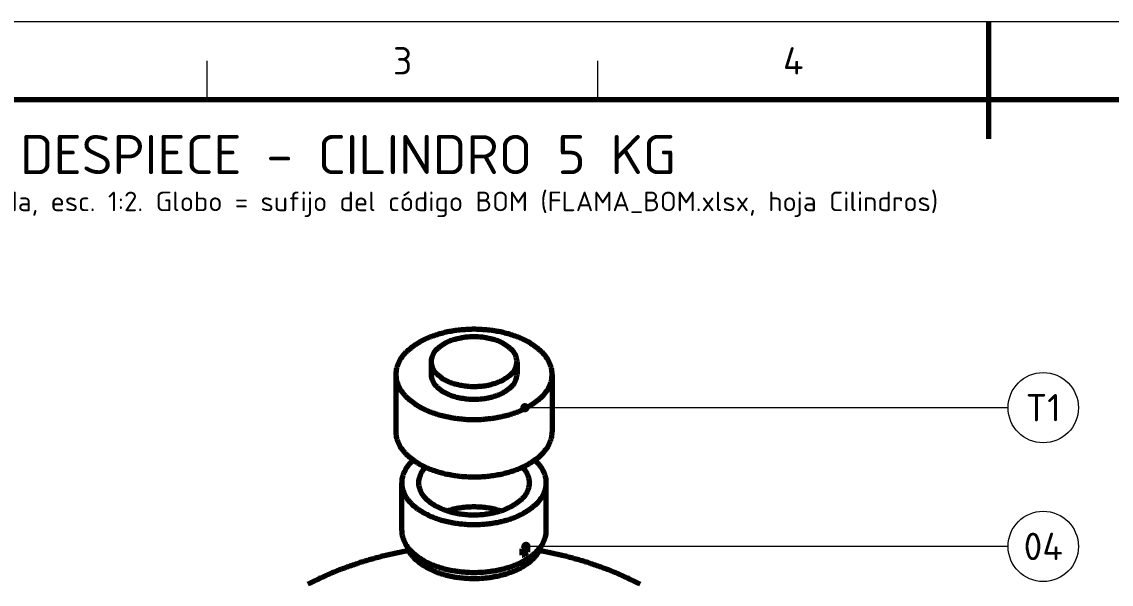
# Model space of a CAD drawing. Header units: millimetres. Extents: x 0 to 420, y 0 to 297.
# Drawn here: x 86.2 to 225.7, y 225 to 297 of the extents above; entities that cross this region are included whole.
import ezdxf
from ezdxf.enums import TextEntityAlignment as Align

# ---------------------------------------------------------------- set-up
doc = ezdxf.new("R2010")
doc.units = ezdxf.units.MM
for name, color, linetype, lineweight in [('01-VISIBLE', 7, 'CONTINUOUS', 70), ('06-TEXTO', 7, 'CONTINUOUS', 25), ('07-RECUADRO', 7, 'CONTINUOUS', 70), ('08-FINA', 5, 'CONTINUOUS', 18)]:
    doc.layers.add(name, color=color, linetype=linetype, lineweight=lineweight)
doc.styles.add('ISO3098', font='isocpeur.ttf')

msp = doc.modelspace()

# ---------------------------------------------------------------- hatches: boundary and pattern name
at = {"layer": '08-FINA'}
h = msp.add_hatch(color=7, dxfattribs=at)
h.dxf.hatch_style = 1
edge = h.paths.add_edge_path()
edge.add_arc((150.65, 247.59), 0.6, 0, 360)
h = msp.add_hatch(color=7, dxfattribs=at)
h.dxf.hatch_style = 1
edge = h.paths.add_edge_path()
edge.add_arc((150.79, 229.83), 0.6, 0, 360)

# ---------------------------------------------------------------- linework, layer by layer
at = {"layer": '01-VISIBLE'}
for p, q in [((138.64, 253.49), (138.64, 251.85)), ((149.64, 253.49), (149.64, 251.85)), ((134.14, 251.85), (134.14, 244.5)), ((154.14, 251.85), (154.14, 244.5)), ((134.89, 231.85), (134.89, 237.97)), ((153.39, 231.85), (153.39, 237.97)), ((150.31, 228.69), (150.31, 229.51)), ((150.31, 229.09), (150.68, 229.3)), ((150.68, 229.3), (150.68, 229.71)), ((150.68, 229.3), (151.02, 229.1)), ((151.02, 229.1), (151.02, 229.92))]:
    msp.add_line(p, q, dxfattribs=at)
for points in [[(154.14, 251.85), (154.13, 252.05), (154.11, 252.25), (154.08, 252.45), (154.04, 252.65), (153.99, 252.84), (153.93, 253.03), (153.85, 253.22), (153.77, 253.4), (153.68, 253.58), (153.58, 253.75), (153.47, 253.92), (153.36, 254.08), (153.24, 254.24), (153.11, 254.4), (152.98, 254.55), (152.84, 254.69), (152.7, 254.83), (152.55, 254.97), (152.4, 255.1), (152.25, 255.23), (152.09, 255.35), (151.93, 255.47), (151.76, 255.59), (151.6, 255.7), (151.43, 255.8), (151.26, 255.91), (151.08, 256.01), (150.91, 256.1), (150.73, 256.19), (150.55, 256.28), (150.37, 256.37), (150.19, 256.45), (150, 256.53), (149.82, 256.6), (149.63, 256.68), (149.44, 256.75), (149.25, 256.81), (149.06, 256.88), (148.87, 256.94), (148.68, 257), (148.49, 257.05), (148.3, 257.1), (148.1, 257.15), (147.91, 257.2), (147.71, 257.24), (147.52, 257.29), (147.32, 257.33), (147.12, 257.36), (146.93, 257.4), (146.73, 257.43), (146.53, 257.46), (146.33, 257.49), (146.13, 257.51), (145.93, 257.53), (145.74, 257.55), (145.54, 257.57), (145.34, 257.58), (145.14, 257.6), (144.94, 257.61), (144.74, 257.62), (144.54, 257.62), (144.34, 257.63), (144.14, 257.63), (143.94, 257.63), (143.74, 257.62), (143.54, 257.62), (143.34, 257.61), (143.14, 257.6), (142.94, 257.58), (142.74, 257.57), (142.54, 257.55), (142.34, 257.53), (142.14, 257.51), (141.94, 257.49), (141.74, 257.46), (141.54, 257.43), (141.35, 257.4), (141.15, 257.36), (140.95, 257.33), (140.76, 257.29), (140.56, 257.24), (140.37, 257.2), (140.17, 257.15), (139.98, 257.1), (139.78, 257.05), (139.59, 257), (139.4, 256.94), (139.21, 256.88), (139.02, 256.81), (138.83, 256.75), (138.64, 256.68), (138.46, 256.6), (138.27, 256.53), (138.09, 256.45), (137.9, 256.37), (137.72, 256.28), (137.54, 256.19), (137.37, 256.1), (137.19, 256.01), (137.02, 255.91), (136.84, 255.8), (136.68, 255.7), (136.51, 255.59), (136.34, 255.47), (136.18, 255.35), (136.03, 255.23), (135.87, 255.1), (135.72, 254.97), (135.57, 254.83), (135.43, 254.69), (135.29, 254.55), (135.16, 254.4), (135.03, 254.24), (134.91, 254.08), (134.8, 253.92), (134.69, 253.75), (134.59, 253.58), (134.5, 253.4), (134.42, 253.22), (134.35, 253.03), (134.28, 252.84), (134.23, 252.65), (134.19, 252.45), (134.16, 252.25), (134.14, 252.05), (134.14, 251.85)], [(149.64, 253.49), (149.63, 253.69), (149.59, 253.89), (149.54, 254.08), (149.47, 254.27), (149.38, 254.45), (149.27, 254.62), (149.16, 254.78), (149.03, 254.94), (148.89, 255.08), (148.74, 255.22), (148.59, 255.35), (148.43, 255.47), (148.26, 255.58), (148.09, 255.69), (147.92, 255.79), (147.74, 255.88), (147.56, 255.97), (147.38, 256.05), (147.19, 256.13), (147, 256.2), (146.81, 256.26), (146.62, 256.32), (146.42, 256.37), (146.23, 256.42), (146.03, 256.47), (145.84, 256.51), (145.64, 256.54), (145.44, 256.57), (145.24, 256.6), (145.04, 256.62), (144.84, 256.64), (144.64, 256.65), (144.44, 256.66), (144.24, 256.66), (144.04, 256.66), (143.84, 256.66), (143.63, 256.65), (143.43, 256.64), (143.23, 256.62), (143.03, 256.6), (142.83, 256.57), (142.64, 256.54), (142.44, 256.51), (142.24, 256.47), (142.04, 256.42), (141.85, 256.37), (141.66, 256.32), (141.46, 256.26), (141.27, 256.2), (141.08, 256.13), (140.9, 256.05), (140.71, 255.97), (140.53, 255.88), (140.35, 255.79), (140.18, 255.69), (140.01, 255.58), (139.84, 255.47), (139.68, 255.35), (139.53, 255.22), (139.38, 255.08), (139.24, 254.94), (139.12, 254.78), (139, 254.62), (138.89, 254.45), (138.81, 254.27), (138.73, 254.08), (138.68, 253.89), (138.65, 253.69), (138.64, 253.49)], [(138.64, 253.49), (138.65, 253.28), (138.68, 253.08), (138.74, 252.89), (138.81, 252.7), (138.9, 252.52), (139.01, 252.34), (139.13, 252.18), (139.26, 252.02), (139.4, 251.88), (139.55, 251.74), (139.7, 251.61), (139.87, 251.49), (140.03, 251.37), (140.21, 251.26), (140.38, 251.16), (140.56, 251.07), (140.75, 250.99), (140.93, 250.9), (141.12, 250.83), (141.31, 250.76), (141.51, 250.7), (141.7, 250.64), (141.9, 250.59), (142.1, 250.54), (142.3, 250.49), (142.49, 250.46), (142.7, 250.42), (142.9, 250.39), (143.1, 250.37), (143.3, 250.35), (143.5, 250.33), (143.71, 250.32), (143.91, 250.31), (144.11, 250.31), (144.32, 250.31), (144.52, 250.32), (144.72, 250.33), (144.93, 250.34), (145.13, 250.36), (145.33, 250.39), (145.53, 250.41), (145.73, 250.45), (145.93, 250.48), (146.13, 250.53), (146.33, 250.57), (146.52, 250.63), (146.72, 250.68), (146.91, 250.75), (147.1, 250.81), (147.29, 250.89), (147.48, 250.97), (147.67, 251.05), (147.85, 251.14), (148.03, 251.24)], [(148.03, 251.24), (148.2, 251.35), (148.37, 251.46), (148.54, 251.58), (148.7, 251.72), (148.85, 251.85), (149, 252), (149.13, 252.16), (149.26, 252.33), (149.37, 252.5), (149.46, 252.69), (149.53, 252.88), (149.59, 253.08), (149.62, 253.28), (149.64, 253.49)], [(134.14, 251.85), (134.14, 251.65), (134.16, 251.45), (134.19, 251.25), (134.23, 251.05), (134.29, 250.86), (134.35, 250.67), (134.42, 250.48), (134.51, 250.3), (134.6, 250.12), (134.7, 249.94), (134.81, 249.77), (134.92, 249.61), (135.05, 249.45), (135.17, 249.29), (135.31, 249.14), (135.45, 249), (135.59, 248.85), (135.74, 248.72), (135.89, 248.59), (136.05, 248.46), (136.21, 248.34), (136.37, 248.22), (136.54, 248.1), (136.7, 247.99), (136.88, 247.88), (137.05, 247.78), (137.22, 247.68), (137.4, 247.59), (137.58, 247.49), (137.76, 247.4), (137.94, 247.32), (138.13, 247.24), (138.31, 247.16), (138.5, 247.08), (138.69, 247.01), (138.88, 246.94), (139.07, 246.88), (139.26, 246.81), (139.45, 246.75), (139.65, 246.69), (139.84, 246.64), (140.04, 246.59), (140.23, 246.54), (140.43, 246.49), (140.62, 246.45), (140.82, 246.41), (141.02, 246.37), (141.22, 246.33), (141.42, 246.3), (141.62, 246.27), (141.82, 246.24), (142.02, 246.21), (142.22, 246.19), (142.42, 246.17), (142.62, 246.15), (142.82, 246.13), (143.02, 246.12), (143.22, 246.1), (143.42, 246.09), (143.62, 246.09), (143.82, 246.08), (144.03, 246.08), (144.23, 246.08), (144.43, 246.08), (144.63, 246.09), (144.83, 246.09), (145.03, 246.1), (145.24, 246.11), (145.44, 246.13), (145.64, 246.15), (145.84, 246.16), (146.04, 246.19), (146.24, 246.21), (146.44, 246.23), (146.64, 246.26), (146.84, 246.29), (147.04, 246.33), (147.23, 246.36), (147.43, 246.4), (147.63, 246.44), (147.83, 246.49), (148.02, 246.53), (148.22, 246.58), (148.41, 246.63), (148.61, 246.69), (148.8, 246.75), (148.99, 246.81), (149.18, 246.87), (149.38, 246.94), (149.56, 247), (149.75, 247.08), (149.94, 247.15), (150.13, 247.23), (150.31, 247.31), (150.49, 247.4), (150.67, 247.48), (150.85, 247.58), (151.03, 247.67), (151.21, 247.77)], [(138.64, 251.85), (138.65, 251.65), (138.68, 251.45), (138.74, 251.25), (138.81, 251.06), (138.9, 250.88), (139.01, 250.71), (139.13, 250.54), (139.26, 250.39), (139.4, 250.24), (139.55, 250.1), (139.7, 249.97), (139.87, 249.85), (140.03, 249.74), (140.21, 249.63), (140.38, 249.53), (140.56, 249.44), (140.75, 249.35), (140.93, 249.27), (141.12, 249.2), (141.31, 249.13), (141.51, 249.06), (141.7, 249.01), (141.9, 248.95), (142.1, 248.9), (142.3, 248.86), (142.49, 248.82), (142.7, 248.79), (142.9, 248.76), (143.1, 248.73), (143.3, 248.71), (143.5, 248.7), (143.71, 248.69), (143.91, 248.68), (144.11, 248.68), (144.32, 248.68), (144.52, 248.69), (144.72, 248.7), (144.93, 248.71), (145.13, 248.73), (145.33, 248.75), (145.53, 248.78), (145.73, 248.81), (145.93, 248.85), (146.13, 248.89), (146.33, 248.94), (146.52, 248.99), (146.72, 249.05), (146.91, 249.11), (147.1, 249.18), (147.29, 249.25), (147.48, 249.33), (147.67, 249.42), (147.85, 249.51), (148.03, 249.61)], [(148.03, 249.61), (148.2, 249.71), (148.37, 249.83), (148.54, 249.95), (148.7, 250.08), (148.85, 250.22), (149, 250.37), (149.13, 250.53), (149.26, 250.69), (149.37, 250.87), (149.46, 251.05), (149.53, 251.24), (149.59, 251.44), (149.62, 251.65), (149.64, 251.85)], [(151.21, 247.77), (151.38, 247.87), (151.55, 247.98), (151.72, 248.09), (151.89, 248.21), (152.05, 248.33), (152.21, 248.45), (152.37, 248.58), (152.52, 248.71), (152.67, 248.85), (152.82, 248.99), (152.96, 249.13), (153.09, 249.28), (153.22, 249.44), (153.34, 249.6), (153.46, 249.77), (153.57, 249.94), (153.67, 250.11), (153.76, 250.29), (153.85, 250.48), (153.92, 250.66), (153.99, 250.86), (154.04, 251.05), (154.08, 251.25), (154.11, 251.45), (154.13, 251.65), (154.14, 251.85)], [(134.14, 244.5), (134.14, 244.3), (134.16, 244.1), (134.19, 243.9), (134.23, 243.71), (134.29, 243.51), (134.35, 243.32), (134.42, 243.13), (134.51, 242.95), (134.6, 242.77), (134.7, 242.59), (134.81, 242.42), (134.92, 242.26), (135.05, 242.1), (135.17, 241.94), (135.31, 241.79), (135.45, 241.65), (135.59, 241.51), (135.74, 241.37), (135.89, 241.24), (136.05, 241.11), (136.21, 240.99), (136.37, 240.87), (136.54, 240.75), (136.7, 240.64), (136.88, 240.54), (137.05, 240.43), (137.22, 240.33), (137.4, 240.24), (137.58, 240.14), (137.76, 240.06), (137.94, 239.97), (138.13, 239.89), (138.31, 239.81), (138.5, 239.74), (138.69, 239.66), (138.88, 239.59), (139.07, 239.53), (139.26, 239.46), (139.45, 239.4), (139.65, 239.35), (139.84, 239.29), (140.04, 239.24), (140.23, 239.19), (140.43, 239.14), (140.62, 239.1), (140.82, 239.06), (141.02, 239.02), (141.22, 238.98), (141.42, 238.95), (141.62, 238.92), (141.82, 238.89), (142.02, 238.86), (142.22, 238.84), (142.42, 238.82), (142.62, 238.8), (142.82, 238.78), (143.02, 238.77), (143.22, 238.76), (143.42, 238.75), (143.62, 238.74), (143.82, 238.73), (144.03, 238.73), (144.23, 238.73), (144.43, 238.73), (144.63, 238.74), (144.83, 238.75), (145.03, 238.75), (145.24, 238.77), (145.44, 238.78), (145.64, 238.8), (145.84, 238.82), (146.04, 238.84), (146.24, 238.86), (146.44, 238.89), (146.64, 238.91), (146.84, 238.95), (147.04, 238.98), (147.23, 239.02), (147.43, 239.05), (147.63, 239.09), (147.83, 239.14), (148.02, 239.19), (148.22, 239.23), (148.41, 239.29), (148.61, 239.34), (148.8, 239.4), (148.99, 239.46), (149.18, 239.52), (149.38, 239.59), (149.56, 239.66), (149.75, 239.73), (149.94, 239.8), (150.13, 239.88), (150.31, 239.96), (150.49, 240.05), (150.67, 240.14), (150.85, 240.23), (151.03, 240.32), (151.21, 240.42)], [(151.21, 240.42), (151.38, 240.53), (151.55, 240.63), (151.72, 240.74), (151.89, 240.86), (152.05, 240.98), (152.21, 241.1), (152.37, 241.23), (152.52, 241.36), (152.67, 241.5), (152.82, 241.64), (152.96, 241.78), (153.09, 241.94), (153.22, 242.09), (153.34, 242.25), (153.46, 242.42), (153.57, 242.59), (153.67, 242.76), (153.76, 242.94), (153.85, 243.13), (153.92, 243.32), (153.99, 243.51), (154.04, 243.7), (154.08, 243.9), (154.11, 244.1), (154.13, 244.3), (154.14, 244.5)], [(136.37, 240.87), (136.21, 240.73), (136.06, 240.58), (135.92, 240.43), (135.78, 240.27), (135.65, 240.1), (135.53, 239.93), (135.42, 239.76), (135.31, 239.58), (135.22, 239.39), (135.13, 239.2), (135.06, 239), (135, 238.8), (134.95, 238.6), (134.91, 238.39), (134.89, 238.18), (134.89, 237.97)], [(137.94, 239.97), (137.81, 239.82), (137.68, 239.66), (137.55, 239.5), (137.44, 239.33), (137.34, 239.15), (137.25, 238.97), (137.18, 238.77), (137.12, 238.58), (137.08, 238.38), (137.05, 238.18), (137.04, 237.97)], [(151.23, 237.97), (151.22, 238.18), (151.2, 238.38), (151.15, 238.58), (151.09, 238.77), (151.02, 238.97), (150.93, 239.15), (150.83, 239.33), (150.72, 239.5), (150.6, 239.66), (150.47, 239.82), (150.33, 239.97)], [(153.39, 237.97), (153.38, 238.18), (153.36, 238.39), (153.32, 238.6), (153.27, 238.8), (153.21, 239), (153.14, 239.2), (153.06, 239.39), (152.96, 239.58), (152.85, 239.76), (152.74, 239.93), (152.62, 240.1), (152.49, 240.27), (152.35, 240.43), (152.21, 240.58), (152.06, 240.73), (151.91, 240.87)], [(134.89, 237.97), (134.89, 237.77), (134.91, 237.57), (134.94, 237.37), (134.99, 237.18), (135.05, 236.99), (135.11, 236.8), (135.19, 236.61), (135.28, 236.43), (135.38, 236.26), (135.48, 236.09), (135.6, 235.92), (135.72, 235.76), (135.84, 235.61), (135.98, 235.46), (136.12, 235.31), (136.26, 235.17), (136.41, 235.04), (136.56, 234.91), (136.72, 234.78), (136.88, 234.66), (137.04, 234.54), (137.21, 234.43), (137.38, 234.33), (137.55, 234.22), (137.73, 234.12), (137.9, 234.03), (138.08, 233.94), (138.26, 233.85), (138.44, 233.76), (138.63, 233.68), (138.81, 233.61), (139, 233.53), (139.19, 233.46), (139.38, 233.39), (139.57, 233.33), (139.76, 233.27), (139.95, 233.21), (140.14, 233.16), (140.34, 233.1), (140.53, 233.05), (140.73, 233.01), (140.92, 232.96), (141.12, 232.92), (141.32, 232.89), (141.51, 232.85), (141.71, 232.82), (141.91, 232.79), (142.11, 232.76), (142.31, 232.74), (142.51, 232.72), (142.71, 232.7), (142.91, 232.68), (143.11, 232.67), (143.31, 232.65), (143.51, 232.64), (143.71, 232.64), (143.91, 232.63), (144.11, 232.63), (144.31, 232.63), (144.51, 232.64), (144.71, 232.64), (144.91, 232.65), (145.11, 232.66), (145.31, 232.68), (145.51, 232.69), (145.71, 232.71), (145.91, 232.73), (146.11, 232.76), (146.31, 232.78), (146.51, 232.81), (146.71, 232.84), (146.91, 232.88), (147.1, 232.91), (147.3, 232.95), (147.5, 233), (147.69, 233.04), (147.89, 233.09), (148.08, 233.14), (148.27, 233.2), (148.47, 233.25), (148.66, 233.31), (148.85, 233.38), (149.04, 233.44), (149.23, 233.51), (149.41, 233.59), (149.6, 233.66), (149.78, 233.74), (149.97, 233.83), (150.15, 233.91), (150.33, 234), (150.5, 234.1), (150.68, 234.2)], [(137.04, 237.97), (137.05, 237.77), (137.08, 237.57), (137.12, 237.37), (137.18, 237.18), (137.25, 236.99), (137.34, 236.81), (137.43, 236.63), (137.54, 236.46), (137.66, 236.3), (137.79, 236.14), (137.93, 235.99), (138.07, 235.85), (138.22, 235.71), (138.38, 235.58), (138.54, 235.46), (138.7, 235.34), (138.87, 235.23), (139.04, 235.12), (139.22, 235.02), (139.4, 234.93), (139.58, 234.84), (139.76, 234.75), (139.94, 234.67), (140.13, 234.59), (140.32, 234.52), (140.51, 234.45), (140.7, 234.39), (140.9, 234.33), (141.09, 234.27), (141.29, 234.22), (141.48, 234.17), (141.68, 234.13), (141.88, 234.09), (142.08, 234.05), (142.28, 234.02), (142.48, 233.99), (142.68, 233.96), (142.88, 233.94), (143.08, 233.92), (143.28, 233.91), (143.48, 233.89), (143.69, 233.89), (143.89, 233.88), (144.09, 233.88), (144.29, 233.88), (144.5, 233.88), (144.7, 233.89), (144.9, 233.9), (145.1, 233.92), (145.3, 233.93), (145.5, 233.95), (145.7, 233.98), (145.91, 234.01), (146.11, 234.04), (146.3, 234.07), (146.5, 234.11), (146.7, 234.15), (146.9, 234.2), (147.09, 234.25), (147.29, 234.3), (147.48, 234.36), (147.68, 234.42), (147.87, 234.49), (148.06, 234.56), (148.24, 234.63), (148.43, 234.71), (148.61, 234.8), (148.8, 234.88), (148.98, 234.98), (149.15, 235.08)], [(149.15, 235.08), (149.33, 235.18), (149.51, 235.3), (149.68, 235.41), (149.84, 235.54), (150, 235.67), (150.16, 235.81), (150.31, 235.95), (150.45, 236.1), (150.58, 236.26), (150.71, 236.43), (150.82, 236.6), (150.92, 236.78), (151.01, 236.97), (151.09, 237.16), (151.15, 237.36), (151.19, 237.56), (151.22, 237.77), (151.23, 237.97)], [(150.68, 234.2), (150.85, 234.3), (151.02, 234.41), (151.19, 234.52), (151.36, 234.64), (151.52, 234.76), (151.68, 234.88), (151.84, 235.01), (151.99, 235.15), (152.13, 235.29), (152.27, 235.43), (152.41, 235.58), (152.54, 235.74), (152.66, 235.9), (152.78, 236.07), (152.89, 236.24), (152.99, 236.42), (153.08, 236.6), (153.16, 236.79), (153.22, 236.98), (153.28, 237.17), (153.33, 237.37), (153.36, 237.57), (153.38, 237.77), (153.39, 237.97)], [(147.54, 234.38), (147.34, 234.44), (147.15, 234.49), (146.95, 234.54), (146.75, 234.59), (146.55, 234.63), (146.36, 234.67), (146.16, 234.71), (145.96, 234.74), (145.75, 234.77), (145.55, 234.8), (145.35, 234.82), (145.15, 234.84), (144.95, 234.85), (144.74, 234.86), (144.54, 234.87), (144.34, 234.88), (144.14, 234.88), (143.93, 234.88), (143.73, 234.87), (143.53, 234.86), (143.33, 234.85), (143.12, 234.84), (142.92, 234.82), (142.72, 234.8), (142.52, 234.77), (142.32, 234.74), (142.12, 234.71), (141.92, 234.67), (141.72, 234.63), (141.52, 234.59), (141.32, 234.54), (141.13, 234.49), (140.93, 234.44), (140.74, 234.38)], [(134.89, 231.85), (134.89, 231.65), (134.91, 231.45), (134.94, 231.25), (134.99, 231.06), (135.05, 230.86), (135.11, 230.67), (135.19, 230.49), (135.28, 230.31), (135.38, 230.13), (135.48, 229.96), (135.6, 229.8), (135.72, 229.64), (135.84, 229.48), (135.98, 229.33), (136.12, 229.19), (136.26, 229.05), (136.41, 228.91), (136.56, 228.78), (136.72, 228.66), (136.88, 228.54), (137.04, 228.42), (137.21, 228.31), (137.38, 228.2), (137.55, 228.1), (137.73, 228), (137.9, 227.9), (138.08, 227.81), (138.26, 227.72), (138.44, 227.64), (138.63, 227.56), (138.81, 227.48), (139, 227.41), (139.19, 227.34), (139.38, 227.27), (139.57, 227.21), (139.76, 227.14), (139.95, 227.09), (140.14, 227.03), (140.34, 226.98), (140.53, 226.93), (140.73, 226.88), (140.92, 226.84), (141.12, 226.8), (141.32, 226.76), (141.51, 226.73), (141.71, 226.7), (141.91, 226.67), (142.11, 226.64), (142.31, 226.61), (142.51, 226.59), (142.71, 226.57), (142.91, 226.56), (143.11, 226.54), (143.31, 226.53), (143.51, 226.52), (143.71, 226.51), (143.91, 226.51), (144.11, 226.51), (144.31, 226.51), (144.51, 226.51), (144.71, 226.52), (144.91, 226.53), (145.11, 226.54), (145.31, 226.55), (145.51, 226.57), (145.71, 226.59), (145.91, 226.61), (146.11, 226.63), (146.31, 226.66), (146.51, 226.69), (146.71, 226.72), (146.91, 226.75), (147.1, 226.79), (147.3, 226.83), (147.5, 226.87), (147.69, 226.92), (147.89, 226.97), (148.08, 227.02), (148.27, 227.07), (148.47, 227.13), (148.66, 227.19), (148.85, 227.25), (149.04, 227.32), (149.23, 227.39), (149.41, 227.46), (149.6, 227.54), (149.78, 227.62), (149.97, 227.7), (150.15, 227.79), (150.33, 227.88), (150.5, 227.97), (150.68, 228.07)], [(150.68, 228.07), (150.85, 228.18), (151.02, 228.28), (151.19, 228.4), (151.36, 228.51), (151.52, 228.63), (151.68, 228.76), (151.84, 228.89), (151.99, 229.02), (152.13, 229.16), (152.27, 229.31), (152.41, 229.46), (152.54, 229.62), (152.66, 229.78), (152.78, 229.94), (152.89, 230.12), (152.99, 230.29), (153.08, 230.48), (153.16, 230.66), (153.22, 230.85), (153.28, 231.05), (153.33, 231.24), (153.36, 231.44), (153.38, 231.65), (153.39, 231.85)], [(135.78, 229.27), (135.58, 229.24), (135.39, 229.2), (135.19, 229.16), (134.99, 229.13), (134.8, 229.09), (134.6, 229.05), (134.4, 229.01), (134.21, 228.97), (134.01, 228.93), (133.81, 228.89), (133.62, 228.84), (133.42, 228.8), (133.23, 228.75), (133.03, 228.71), (132.83, 228.66), (132.64, 228.62), (132.44, 228.57), (132.25, 228.52), (132.06, 228.47), (131.86, 228.42), (131.67, 228.37), (131.47, 228.31), (131.28, 228.26), (131.09, 228.21), (130.89, 228.15), (130.7, 228.1), (130.51, 228.04), (130.32, 227.98), (130.12, 227.92), (129.93, 227.87), (129.74, 227.81), (129.55, 227.75), (129.36, 227.68), (129.17, 227.62), (128.98, 227.56), (128.79, 227.49), (128.6, 227.43), (128.41, 227.36), (128.22, 227.3), (128.03, 227.23), (127.84, 227.16), (127.65, 227.09), (127.46, 227.02), (127.28, 226.95), (127.09, 226.88), (126.9, 226.81), (126.72, 226.73), (126.53, 226.66), (126.34, 226.58), (126.16, 226.51), (125.97, 226.43), (125.79, 226.35), (125.6, 226.27), (125.42, 226.19), (125.23, 226.11), (125.05, 226.03), (124.87, 225.95), (124.69, 225.87), (124.5, 225.78), (124.32, 225.7), (124.14, 225.61), (123.96, 225.52), (123.78, 225.44), (123.6, 225.35), (123.42, 225.26), (123.24, 225.17), (123.06, 225.08), (122.88, 224.99)], [(135.51, 229.92), (135.57, 229.73), (135.65, 229.55), (135.73, 229.37), (135.83, 229.19), (135.93, 229.02), (136.04, 228.85), (136.16, 228.69), (136.29, 228.54), (136.42, 228.39), (136.56, 228.25), (136.71, 228.11), (136.86, 227.97), (137.01, 227.85), (137.17, 227.72), (137.33, 227.6), (137.49, 227.49), (137.66, 227.38), (137.83, 227.28), (138, 227.18), (138.18, 227.08), (138.36, 226.99), (138.54, 226.9), (138.72, 226.81), (138.9, 226.73), (139.08, 226.65), (139.27, 226.58), (139.46, 226.51), (139.65, 226.44), (139.84, 226.38), (140.03, 226.32), (140.22, 226.26), (140.41, 226.21), (140.6, 226.16), (140.8, 226.11), (140.99, 226.06), (141.19, 226.02), (141.39, 225.98), (141.58, 225.95), (141.78, 225.91), (141.98, 225.88), (142.17, 225.86), (142.37, 225.83), (142.57, 225.81), (142.77, 225.79), (142.97, 225.77), (143.17, 225.76), (143.37, 225.75), (143.57, 225.74), (143.77, 225.73), (143.97, 225.73), (144.17, 225.73), (144.37, 225.73), (144.57, 225.73), (144.77, 225.74), (144.97, 225.75), (145.17, 225.76), (145.37, 225.78), (145.57, 225.8), (145.77, 225.82), (145.97, 225.84), (146.16, 225.87), (146.36, 225.89), (146.56, 225.93), (146.76, 225.96), (146.95, 226), (147.15, 226.04), (147.34, 226.08), (147.54, 226.13), (147.73, 226.17), (147.93, 226.23), (148.12, 226.28), (148.31, 226.34), (148.5, 226.4), (148.69, 226.47), (148.88, 226.53), (149.07, 226.6), (149.25, 226.68), (149.43, 226.76), (149.62, 226.84), (149.8, 226.93), (149.98, 227.02), (150.15, 227.11), (150.33, 227.21)], [(150.31, 229.51), (150.38, 229.54), (150.44, 229.57), (150.5, 229.6), (150.56, 229.64), (150.62, 229.67), (150.68, 229.71)], [(150.31, 228.69), (150.38, 228.72), (150.44, 228.75), (150.5, 228.79), (150.56, 228.82), (150.62, 228.85), (150.68, 228.89)], [(150.33, 227.21), (150.51, 227.31), (150.68, 227.43), (150.85, 227.54), (151.02, 227.66), (151.19, 227.79), (151.35, 227.92), (151.51, 228.05), (151.66, 228.19), (151.8, 228.34), (151.94, 228.49), (152.08, 228.65), (152.2, 228.82), (152.32, 228.99), (152.43, 229.16), (152.53, 229.35), (152.62, 229.53), (152.7, 229.73), (152.76, 229.92)], [(150.68, 229.71), (150.74, 229.74), (150.79, 229.77), (150.85, 229.81), (150.91, 229.84), (150.96, 229.88), (151.02, 229.92)], [(150.68, 228.89), (150.74, 228.92), (150.79, 228.96), (150.85, 228.99), (150.91, 229.03), (150.96, 229.06), (151.02, 229.1)], [(165.39, 224.99), (165.21, 225.08), (165.03, 225.17), (164.86, 225.26), (164.68, 225.35), (164.5, 225.44), (164.31, 225.52), (164.13, 225.61), (163.95, 225.7), (163.77, 225.78), (163.59, 225.87), (163.41, 225.95), (163.22, 226.03), (163.04, 226.11), (162.85, 226.19), (162.67, 226.27), (162.49, 226.35), (162.3, 226.43), (162.12, 226.51), (161.93, 226.58), (161.74, 226.66), (161.56, 226.73), (161.37, 226.81), (161.18, 226.88), (161, 226.95), (160.81, 227.02), (160.62, 227.09), (160.43, 227.16), (160.24, 227.23), (160.05, 227.3), (159.87, 227.36), (159.68, 227.43), (159.49, 227.49), (159.3, 227.56), (159.11, 227.62), (158.91, 227.68), (158.72, 227.75), (158.53, 227.81), (158.34, 227.87), (158.15, 227.92), (157.96, 227.98), (157.76, 228.04), (157.57, 228.1), (157.38, 228.15), (157.19, 228.21), (156.99, 228.26), (156.8, 228.31), (156.61, 228.37), (156.41, 228.42), (156.22, 228.47), (156.02, 228.52), (155.83, 228.57), (155.63, 228.62), (155.44, 228.66), (155.24, 228.71), (155.05, 228.75), (154.85, 228.8), (154.66, 228.84), (154.46, 228.89), (154.26, 228.93), (154.07, 228.97), (153.87, 229.01), (153.67, 229.05), (153.48, 229.09), (153.28, 229.13), (153.08, 229.16), (152.89, 229.2), (152.69, 229.24), (152.49, 229.27)]]:
    msp.add_lwpolyline(points, dxfattribs=at)
at = {"layer": '07-RECUADRO'}
msp.add_line((210, 297), (210, 282), dxfattribs=at)
msp.add_lwpolyline([(25, 10), (410, 10), (410, 287), (25, 287)], close=True, dxfattribs=at)
at = {"layer": '08-FINA'}
for p, q in [((110, 287), (110, 292)), ((160, 287), (160, 292)), ((212.5, 247.59), (150.65, 247.59)), ((212.5, 229.83), (150.79, 229.83))]:
    msp.add_line(p, q, dxfattribs=at)
msp.add_lwpolyline([(0, 0), (420, 0), (420, 297), (0, 297)], close=True, dxfattribs=at)
for centre in [(217, 247.59), (217, 229.83)]:
    msp.add_circle(centre, 4.5, dxfattribs=at)

# ---------------------------------------------------------------- texts
at = {"layer": '06-TEXTO', "style": 'ISO3098'}
for s, height, p in [('3', 3.5, (135, 292)), ('4', 3.5, (185, 292)), ('DESPIECE - CILINDRO 5 KG', 5, (128, 280)), ('Isometría explosionada, esc. 1:2. Globo = sufijo del código BOM (FLAMA_BOM.xlsx, hoja Cilindros)', 2.5, (128, 274)), ('T1', 3.5, (217, 247.59)), ('04', 3.5, (217, 229.83))]:
    msp.add_text(s, height=height, dxfattribs=at).set_placement(p, align=Align.MIDDLE_CENTER)

doc.saveas('drawing.dxf')
